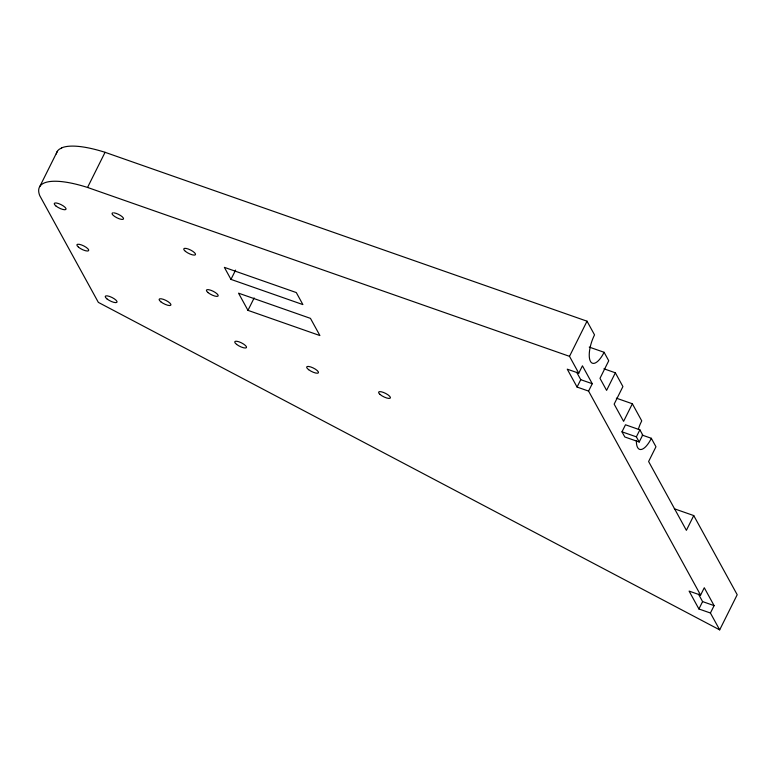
<?xml version="1.0" encoding="UTF-8"?>
<svg xmlns="http://www.w3.org/2000/svg" width="776" height="776" viewBox="0 0 776 776"><rect width="100%" height="100%" fill="white"/><g stroke="black" fill="none" stroke-linecap="round" stroke-linejoin="round"><path stroke-width="1.16" d="M642.169 435.084L651.307 438.285L650.598 439.779A20.962 7.857 -70.7 0 1 636.388 440.438M39.818 186.482L57.337 151.339M674.334 508.775L693.744 515.574L737.2 594.726L719.682 629.87L98.358 302.388L39.799 195.736A80.83 23.901 26.5 0 1 87.543 187.452L105.061 152.309L587.025 321.196L594.532 334.873A20.806 7.799 -70.7 0 0 590.449 361.373A20.806 7.799 -70.7 0 0 604.097 352.294L608.743 360.762L599.984 378.339L606.599 390.376L615.358 372.8L603.922 368.794M230.967 279.389L224.361 267.351L296.296 292.562L302.902 304.599L230.967 279.389L235.603 270.087M247.971 310.361L238.523 293.153L310.458 318.364L319.906 335.562L247.971 310.361L254.15 297.955M719.682 629.87L710.418 613.011L714.104 605.629L704.278 587.742L700.602 595.114L588.577 391.094L592.263 383.713L582.437 365.816L578.76 373.198L569.506 356.339L587.025 321.196M588.577 391.094L577.072 387.059L580.749 379.677L576.704 372.305M616.357 398.166L632.362 403.772L623.603 421.339L614.155 404.141L622.915 386.564L615.358 372.8M621.983 431.815L625.485 424.782L639.88 429.826L642.712 434.987L639.201 442.01L624.816 436.975L621.983 431.815L636.368 436.849L639.201 442.01M636.368 436.849L639.88 429.826M693.744 515.574L686.382 530.338L648.61 461.526L655.962 446.763L651.307 438.285M710.418 613.011L698.914 608.976L702.59 601.594L698.545 594.232M105.061 152.309A80.83 23.901 26.5 0 0 62.293 147.624L59.335 149.215A80.83 23.901 26.5 0 0 56.328 153.968M61.382 148.119L61.702 147.944M589.236 347.085L604.097 352.294M87.543 187.452L569.506 356.339M578.76 373.198L567.246 369.163L577.072 387.059M580.749 379.677L592.263 383.713M700.602 595.114L689.088 591.089L698.914 608.976M702.59 601.594L714.104 605.629M632.362 403.772L641.742 420.864L640.181 424.162A20.962 7.857 -70.7 0 0 638.347 429.312M114.082 212.866A6.373 1.882 26.5 0 1 123.365 218.046A6.373 1.882 26.5 0 1 116.817 217.736A6.373 1.882 26.5 0 1 113.073 212.818M106.884 298.838A6.577 1.95 26.5 0 0 116.875 302.359A6.577 1.95 26.5 0 0 109.678 296.49A6.577 1.95 26.5 0 0 106.884 298.838M236.593 344.389A6.577 1.95 26.5 0 0 246.429 347.667A6.577 1.95 26.5 0 0 238.862 341.77A6.577 1.95 26.5 0 0 236.593 344.389M208.065 292.62A6.577 1.95 26.5 0 0 218.037 296.112A6.577 1.95 26.5 0 0 210.781 290.243A6.577 1.95 26.5 0 0 208.065 292.62M308.644 369.686A6.577 1.95 26.5 0 0 318.402 372.829A6.577 1.95 26.5 0 0 310.642 366.922A6.577 1.95 26.5 0 0 308.644 369.686M379.988 394.412A6.577 1.95 26.5 0 0 390.115 398.233A6.577 1.95 26.5 0 0 383.392 392.413A6.577 1.95 26.5 0 0 379.988 394.412M160.797 301.767A6.577 1.95 26.5 0 0 170.759 305.259A6.577 1.95 26.5 0 0 163.513 299.381A6.577 1.95 26.5 0 0 160.797 301.767M78.463 247.156A6.577 1.95 26.5 0 0 88.503 250.784A6.577 1.95 26.5 0 0 81.461 244.925A6.577 1.95 26.5 0 0 78.463 247.156M185.396 251.337A6.577 1.95 26.5 0 0 195.368 254.829A6.577 1.95 26.5 0 0 188.112 248.96A6.577 1.95 26.5 0 0 185.396 251.337M55.92 205.97A6.577 1.95 26.5 0 0 65.882 209.462A6.577 1.95 26.5 0 0 58.636 203.584A6.577 1.95 26.5 0 0 55.92 205.97"/></g></svg>
